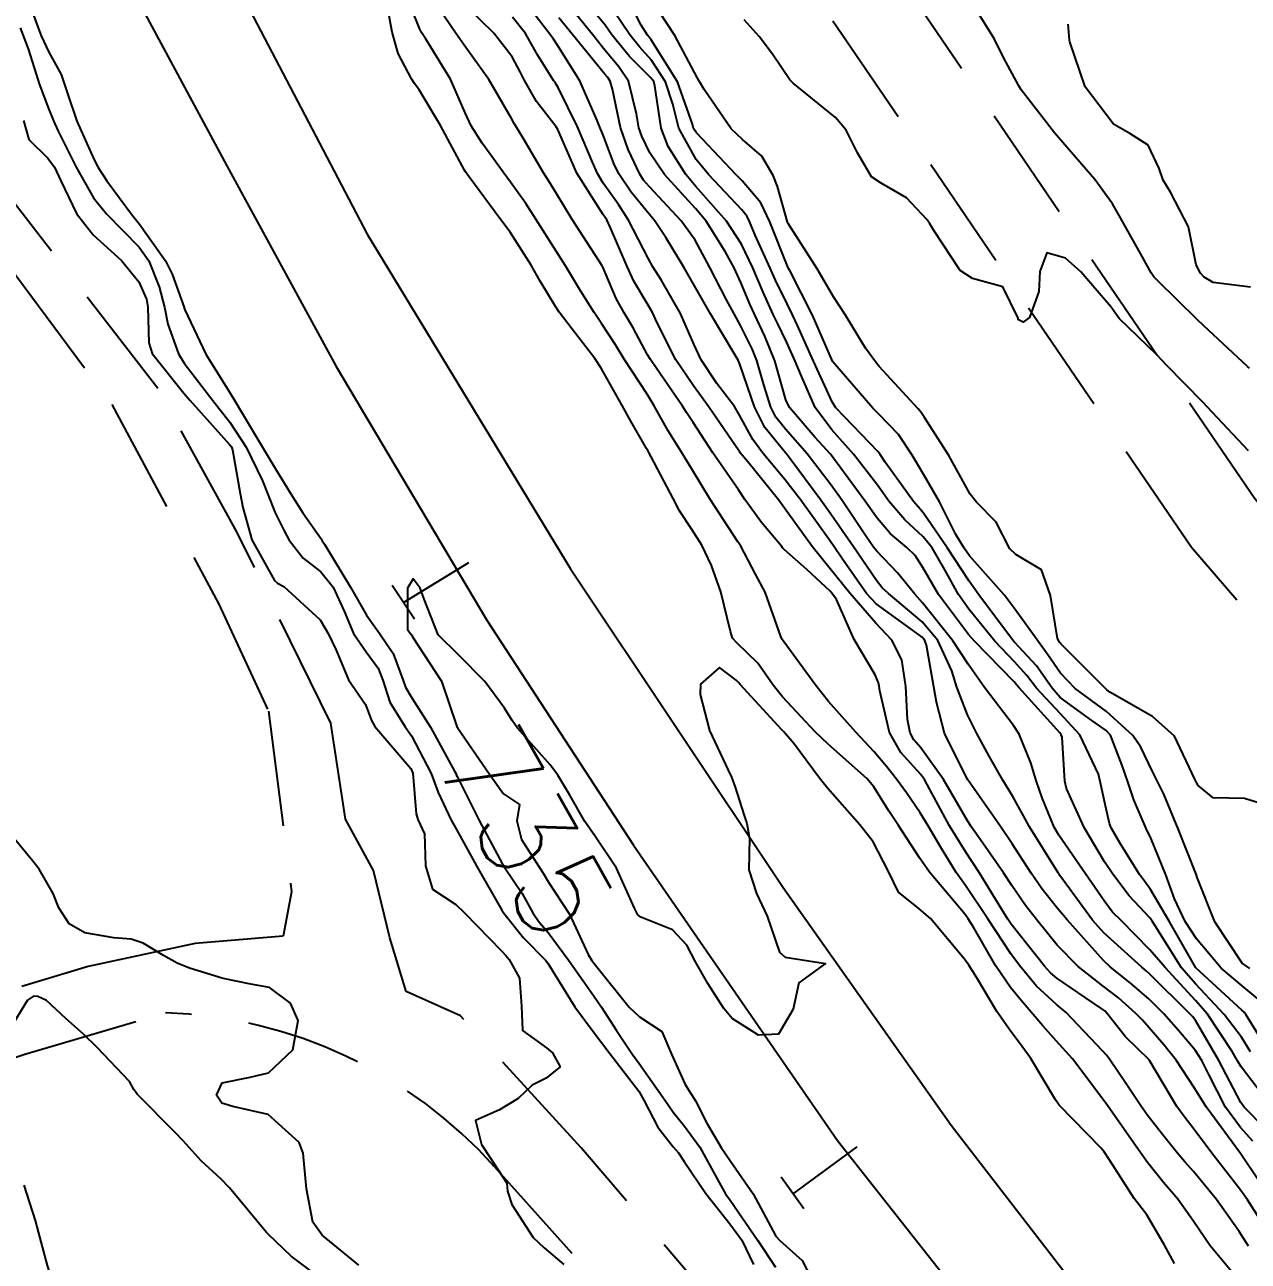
# Model space of a CAD drawing. Header units: metres. Extents: x 298520 to 308411, y 7433745 to 7450750.
# Drawn here: x 299034.4 to 299087.2, y 7449657.9 to 7449711.3 of the extents above; entities that cross this region are included whole.
import ezdxf
from ezdxf.enums import TextEntityAlignment as Align

# ---------------------------------------------------------------- set-up
doc = ezdxf.new("R2010")
doc.units = ezdxf.units.M
doc.header["$LTSCALE"] = 10
doc.linetypes.add('DASHED', pattern=[0.75, 0.5, -0.25])
for name, color, linetype in [('Cotas', 45, 'Continuous'), ('Curvas de Nivel 1m', 11, 'Continuous'), ('Curvas de Nivel 5m', 15, 'Continuous'), ('Linha Férrea', 251, 'TRACKS'), ('Pórtico', 62, 'Continuous'), ('Vias Secundárias', 230, 'DASHED')]:
    doc.layers.add(name, color=color, linetype=linetype)
doc.styles.add('Style-STANDARD', font='STANDARD.shx')
doc.linetypes.add('TRACKS', pattern='A,0.15,[130,ltypeshp.shx,S=0.25,R=0,X=0,Y=0],0.15', length=0.3)

msp = doc.modelspace()

# ---------------------------------------------------------------- linework, layer by layer
at = {"layer": 'Curvas de Nivel 1m', "flags": 128}
for points, elevation in [([(299087.218, 7449658.534), (299086.822, 7449659.171), (299085.848, 7449660.55), (299084.855, 7449661.766), (299084.477, 7449662.184), (299084.144, 7449662.571), (299083.572, 7449663.282), (299082.879, 7449664.166), (299082.575, 7449664.593), (299081.909, 7449665.589), (299081.225, 7449666.607), (299081.089, 7449666.781), (299080.917, 7449666.977), (299079.346, 7449668.626), (299078.936, 7449668.98), (299078.068, 7449669.767), (299077.331, 7449670.654), (299076.961, 7449671.17), (299075.971, 7449672.67), (299074.997, 7449674.11), (299074.603, 7449674.684), (299073.917, 7449675.793), (299073.388, 7449676.696), (299073.038, 7449677.258), (299072.459, 7449678.12), (299072.027, 7449678.715), (299071.597, 7449679.26), (299071.064, 7449679.884), (299070.27, 7449680.738), (299069.093, 7449682.069), (299068.539, 7449682.756), (299067.122, 7449684.689), (299067.089, 7449684.737), (299067.068, 7449684.771), (299067.027, 7449684.869), (299066.35, 7449686.782), (299065.94, 7449687.568), (299065.28, 7449688.798), (299065.239, 7449688.864), (299065.174, 7449688.956), (299063.963, 7449690.812), (299063.211, 7449692.054), (299062.734, 7449692.827), (299062.156, 7449693.76), (299061.553, 7449694.837), (299061.25, 7449695.336), (299060.261, 7449696.855), (299059.885, 7449697.467), (299059.288, 7449698.389), (299058.963, 7449698.873), (299058.376, 7449699.806), (299057.724, 7449700.886), (299057.322, 7449701.523), (299056.454, 7449702.903), (299056.019, 7449703.58), (299055.359, 7449704.491), (299055.041, 7449704.923), (299054.136, 7449706.178), (299053.655, 7449706.937), (299053.398, 7449707.497), (299052.755, 7449708.947), (299051.687, 7449710.701), (299051.509, 7449710.959), (299051.435, 7449711.099), (299050.691, 7449712.972)], 737), ([(299087.961, 7449663.611), (299087.038, 7449664.538), (299086.886, 7449664.748), (299085.939, 7449666.55), (299084.93, 7449668.287), (299084.816, 7449668.446), (299084.706, 7449668.562), (299082.95, 7449670.303), (299082.804, 7449670.434), (299082.622, 7449670.585), (299080.975, 7449672.072), (299080.484, 7449672.615), (299079.077, 7449674.555), (299079.026, 7449674.63), (299079.003, 7449674.661), (299077.764, 7449676.649), (299077.507, 7449677.122), (299077.046, 7449677.959), (299076.613, 7449678.664), (299076.025, 7449679.709), (299075.499, 7449680.676), (299075.085, 7449681.481), (299074.628, 7449682.685), (299074.413, 7449683.384), (299073.813, 7449684.693), (299073.135, 7449685.509), (299071.677, 7449686.722), (299071.405, 7449686.975), (299071.159, 7449687.297), (299070.162, 7449688.74), (299069.187, 7449690.163), (299068.76, 7449690.754), (299067.383, 7449692.606), (299067.258, 7449692.77), (299067.223, 7449692.812), (299066.343, 7449693.893), (299065.885, 7449694.79), (299065.27, 7449696.587), (299065.186, 7449696.801), (299065.056, 7449697.022), (299063.996, 7449698.813), (299063.305, 7449700.022), (299062.835, 7449700.825), (299062.06, 7449702.105), (299061.572, 7449702.838), (299061.346, 7449703.118), (299060.569, 7449704.065), (299060.03, 7449704.86), (299059.813, 7449705.309), (299059.379, 7449706.461), (299059.214, 7449706.872), (299059.096, 7449707.164), (299058.351, 7449708.881), (299057.427, 7449710.341), (299057.209, 7449710.672), (299057.057, 7449710.896), (299055.577, 7449712.803)], 741), ([(299087.308, 7449666.925), (299086.923, 7449667.561), (299086.176, 7449668.548), (299084.946, 7449669.858), (299084.335, 7449670.566), (299083.186, 7449672.371), (299083.069, 7449672.579), (299082.984, 7449672.698), (299082.073, 7449673.673), (299081.367, 7449674.605), (299081.011, 7449675.139), (299080.123, 7449676.619), (299079.364, 7449678.313), (299079.295, 7449678.628), (299079.184, 7449680.517), (299079.138, 7449680.629), (299079.074, 7449680.708), (299077.323, 7449682.657), (299077.222, 7449682.776), (299077.105, 7449682.909), (299075.371, 7449684.678), (299075.127, 7449684.96), (299073.836, 7449686.693), (299073.164, 7449687.846), (299072.835, 7449688.37), (299072.471, 7449688.711), (299071.758, 7449689.3), (299071.185, 7449689.979), (299070.656, 7449690.735), (299069.222, 7449692.685), (299069.171, 7449692.751), (299068.516, 7449693.471), (299067.408, 7449694.768), (299067.248, 7449695.095), (299066.769, 7449696.778), (299066.342, 7449697.843), (299065.884, 7449698.791), (299065.701, 7449699.198), (299065.307, 7449700.166), (299065.007, 7449700.803), (299064.626, 7449701.504), (299063.801, 7449702.815), (299063.348, 7449703.355), (299062, 7449704.834), (299061.372, 7449705.769), (299061.025, 7449706.491), (299060.9, 7449706.847), (299060.792, 7449707.449), (299060.452, 7449708.854), (299060.036, 7449709.477), (299059.426, 7449710.201), (299058.892, 7449710.875), (299057.459, 7449712.662)], 743), ([(299087.807, 7449667.412), (299087.114, 7449668.537), (299087.034, 7449668.638), (299086.935, 7449668.735), (299084.953, 7449670.56), (299083.793, 7449672.572), (299082.996, 7449673.937), (299082.727, 7449674.31), (299082.523, 7449674.587), (299081.661, 7449675.963), (299081.293, 7449676.606), (299081.224, 7449676.796), (299081.042, 7449677.555), (299080.816, 7449678.612), (299080.74, 7449678.929), (299079.94, 7449680.621), (299079.087, 7449681.548), (299078.068, 7449682.646), (299077.647, 7449683.191), (299077.114, 7449683.779), (299076.275, 7449684.668), (299075.143, 7449686.047), (299074.7, 7449686.685), (299074.105, 7449687.749), (299073.558, 7449688.696), (299073.178, 7449689.172), (299072.388, 7449689.915), (299071.696, 7449690.722), (299071.203, 7449691.409), (299070.165, 7449692.741), (299069.233, 7449693.793), (299068.515, 7449694.757), (299067.914, 7449696.113), (299067.653, 7449696.766), (299067.281, 7449697.569), (299066.895, 7449698.382), (299066.7, 7449698.779), (299066.259, 7449699.743), (299065.814, 7449700.792), (299065.328, 7449701.82), (299064.677, 7449702.807), (299063.358, 7449704.306), (299062.927, 7449704.824), (299062.167, 7449706.04), (299061.854, 7449706.835), (299061.59, 7449708.659), (299061.536, 7449708.839), (299061.415, 7449709.007), (299060.497, 7449709.927), (299059.734, 7449710.865), (299059.439, 7449711.273), (299058.138, 7449712.883)], 744), ([(299087.283, 7449670.535), (299086.956, 7449670.768), (299085.764, 7449672.552), (299085.002, 7449674.456), (299084.972, 7449674.56), (299084.964, 7449674.6), (299084.193, 7449676.568), (299083.562, 7449678.061), (299083.314, 7449678.577), (299083.058, 7449679.066), (299082.568, 7449680.088), (299082.233, 7449680.593), (299081.088, 7449681.63), (299079.738, 7449682.624), (299079.109, 7449683.286), (299078.564, 7449684.085), (299078.153, 7449684.645), (299077.144, 7449686.043), (299076.668, 7449686.665), (299075.17, 7449688.363), (299074.938, 7449688.682), (299074.589, 7449689.276), (299073.882, 7449690.693), (299073.21, 7449691.854), (299072.694, 7449692.708), (299072.107, 7449693.592), (299071.241, 7449694.491), (299071.002, 7449694.732), (299069.273, 7449696.735), (299069.257, 7449696.766), (299068.4, 7449698.759), (299067.426, 7449700.654), (299067.36, 7449700.77), (299067.314, 7449700.873), (299066.559, 7449702.782), (299066.17, 7449703.606), (299065.36, 7449704.557), (299065.111, 7449704.803), (299063.381, 7449706.621), (299063.259, 7449706.821), (299063.207, 7449707.001), (299062.572, 7449708.828), (299061.431, 7449710.652), (299061.344, 7449710.754), (299061.276, 7449710.842), (299061.001, 7449711.285), (299060.206, 7449712.859)], 746), ([(299086.798, 7449657.083), (299085.564, 7449658.552), (299084.829, 7449659.635), (299084.178, 7449660.57), (299083.556, 7449661.286), (299082.859, 7449662.151), (299082.552, 7449662.593), (299081.77, 7449663.705), (299081.134, 7449664.607), (299080.888, 7449664.951), (299079.625, 7449666.623), (299078.921, 7449667.406), (299078.335, 7449668.047), (299077.839, 7449668.646), (299077.416, 7449669.131), (299076.943, 7449669.709), (299076.3, 7449670.667), (299075.343, 7449672.311), (299075.119, 7449672.679), (299074.985, 7449672.863), (299073.445, 7449674.696), (299073.012, 7449675.306), (299072.106, 7449676.714), (299071.679, 7449677.36), (299071.049, 7449678.371), (299070.745, 7449678.733), (299069.068, 7449680.217), (299068.514, 7449680.756), (299067.095, 7449682.266), (299066.698, 7449682.776), (299066.041, 7449683.715), (299065.121, 7449684.603), (299064.944, 7449684.802), (299064.847, 7449685.083), (299064.437, 7449686.807), (299064.032, 7449687.944), (299063.612, 7449688.816), (299063.18, 7449689.498), (299062.658, 7449690.298), (299062.382, 7449690.832), (299061.43, 7449692.636), (299061.307, 7449692.849), (299061.277, 7449692.903), (299061.224, 7449692.993), (299060.554, 7449694.168), (299060.181, 7449694.856), (299059.267, 7449696.461), (299058.991, 7449696.873), (299058.018, 7449698.151), (299057.457, 7449698.888), (299057.295, 7449699.121), (299056.629, 7449700.223), (299056.251, 7449700.906), (299055.334, 7449702.332), (299054.895, 7449702.924), (299053.554, 7449704.745), (299053.412, 7449704.94), (299053.364, 7449705.017), (299052.328, 7449706.951), (299051.408, 7449708.492), (299051.212, 7449708.764), (299051.074, 7449708.965), (299050.508, 7449710.058), (299050.241, 7449710.978), (299049.963, 7449712.475)], 736), ([(299087.808, 7449659.546), (299087.179, 7449660.535), (299087.043, 7449660.735), (299086.848, 7449661.005), (299085.642, 7449662.552), (299084.873, 7449663.576), (299084.443, 7449664.131), (299084.128, 7449664.571), (299082.944, 7449666.558), (299082.927, 7449666.59), (299081.914, 7449667.586), (299081.107, 7449668.607), (299081.02, 7449668.695), (299080.934, 7449668.763), (299080.487, 7449669.065), (299078.948, 7449670.106), (299078.666, 7449670.35), (299078.42, 7449670.638), (299076.98, 7449672.45), (299076.831, 7449672.662), (299076.565, 7449673.086), (299075.592, 7449674.674), (299075.016, 7449675.553), (299074.314, 7449676.687), (299073.45, 7449678.295), (299073.225, 7449678.698), (299073.055, 7449678.918), (299072.209, 7449679.858), (299071.72, 7449680.72), (299071.297, 7449682.53), (299071.276, 7449682.727), (299071.251, 7449682.875), (299071.108, 7449683.214), (299070.193, 7449684.739), (299069.425, 7449686.471), (299069.23, 7449686.749), (299069.154, 7449686.836), (299068.153, 7449687.77), (299067.171, 7449688.628), (299067.103, 7449688.702), (299067.051, 7449688.772), (299066.187, 7449689.789), (299065.479, 7449690.796), (299065.199, 7449691.201), (299064.094, 7449692.811), (299063.236, 7449694.113), (299062.957, 7449694.541), (299062.777, 7449694.825), (299061.669, 7449696.433), (299061.397, 7449696.839), (299061.275, 7449697.045), (299060.648, 7449698.211), (299060.257, 7449698.856), (299059.915, 7449699.477), (299059.322, 7449700.87), (299059.313, 7449700.889), (299058.02, 7449702.883), (299057.354, 7449703.975), (299057.006, 7449704.542), (299056.785, 7449704.899), (299055.898, 7449706.399), (299055.585, 7449706.917), (299055.513, 7449707.038), (299055.396, 7449707.253), (299054.419, 7449708.93), (299053.427, 7449710.313), (299052.972, 7449710.945), (299052.003, 7449712.407)], 738), ([(299087.675, 7449661.352), (299086.882, 7449662.54), (299085.402, 7449664.555), (299084.895, 7449665.365), (299084.104, 7449666.572), (299083.568, 7449667.229), (299082.927, 7449667.973), (299082.642, 7449668.296), (299082.364, 7449668.589), (299081.606, 7449669.267), (299080.945, 7449669.774), (299079.864, 7449670.621), (299078.967, 7449671.541), (299078.071, 7449672.644), (299077.594, 7449673.256), (299076.998, 7449674.123), (299076.64, 7449674.664), (299075.744, 7449675.951), (299075.234, 7449676.678), (299075.036, 7449677.013), (299074.055, 7449678.69), (299073.067, 7449680.064), (299072.778, 7449680.412), (299072.611, 7449680.707), (299072.498, 7449681.293), (299072.42, 7449682.71), (299072.26, 7449683.859), (299071.817, 7449684.72), (299071.134, 7449685.443), (299070.001, 7449686.742), (299069.163, 7449687.791), (299068.374, 7449688.758), (299067.189, 7449690.41), (299067.04, 7449690.62), (299066.92, 7449690.774), (299065.596, 7449692.416), (299065.272, 7449692.799), (299065.251, 7449692.828), (299065.224, 7449692.873), (299063.902, 7449694.813), (299063.256, 7449695.698), (299062.5, 7449696.828), (299061.675, 7449698.45), (299061.496, 7449698.838), (299061.296, 7449699.189), (299060.682, 7449700.225), (299060.385, 7449700.854), (299059.675, 7449702.528), (299059.512, 7449702.867), (299059.444, 7449702.969), (299059.345, 7449703.109), (299058.22, 7449704.881), (299057.391, 7449706.776), (299057.325, 7449706.891), (299056.476, 7449707.976), (299055.94, 7449708.912), (299055.767, 7449709.266), (299055.423, 7449709.914), (299054.631, 7449710.928), (299053.45, 7449712.091)], 739), ([(299088.073, 7449677.555), (299087.046, 7449677.874), (299085.696, 7449677.904), (299085.052, 7449678.442), (299084.975, 7449678.561), (299084.901, 7449678.715), (299084.034, 7449680.57), (299083.085, 7449681.411), (299081.236, 7449682.473), (299081.102, 7449682.569), (299081.059, 7449682.61), (299079.122, 7449684.552), (299079.086, 7449684.594), (299079.062, 7449684.631), (299078.975, 7449684.783), (299078.679, 7449686.637), (299078.279, 7449687.758), (299077.17, 7449688.417), (299076.924, 7449688.662), (299076.327, 7449689.806), (299075.476, 7449690.676), (299075.198, 7449691.026), (299074.279, 7449692.689), (299073.239, 7449694.328), (299073.086, 7449694.547), (299072.959, 7449694.704), (299071.27, 7449696.541), (299071.114, 7449696.732), (299070.686, 7449697.329), (299069.816, 7449698.745), (299069.301, 7449699.549), (299068.598, 7449700.757), (299067.342, 7449702.712), (299067.319, 7449702.77), (299066.887, 7449704.306), (299066.699, 7449704.78), (299066.209, 7449705.625), (299065.378, 7449706.339), (299064.88, 7449706.805), (299063.719, 7449708.506), (299063.524, 7449708.819), (299063.415, 7449709.021), (299062.447, 7449710.83), (299061.456, 7449712.35)], 747), ([(299034.671, 7449711.935), (299034.953, 7449711.157), (299035.09, 7449710.815), (299035.423, 7449710.111), (299035.951, 7449709.145), (299036.226, 7449708.321), (299036.621, 7449707.138), (299037.368, 7449705.462), (299037.545, 7449705.128), (299037.925, 7449704.556), (299038.988, 7449703.114), (299039.336, 7449702.679), (299040.46, 7449701.093), (299040.743, 7449700.524), (299041.257, 7449699.081), (299041.265, 7449699.053), (299041.292, 7449698.977), (299042.192, 7449697.071), (299043.248, 7449695.381), (299043.453, 7449695.058), (299043.769, 7449694.524), (299044.644, 7449693.046), (299045.209, 7449692.114), (299045.874, 7449691.03), (299046.379, 7449690.216), (299047.174, 7449689.088), (299047.227, 7449689.009), (299047.319, 7449688.861), (299048.442, 7449686.997), (299049.135, 7449685.788), (299049.709, 7449684.981), (299050.286, 7449684.143), (299050.718, 7449682.966), (299050.819, 7449682.683), (299051.096, 7449682.223), (299051.895, 7449680.952), (299052.94, 7449679.056), (299053, 7449678.941), (299053.013, 7449678.901), (299053.052, 7449678.824), (299054.003, 7449676.93), (299055.005, 7449675.043), (299055.079, 7449674.919), (299055.856, 7449673.771), (299056.339, 7449672.9), (299056.606, 7449672.522), (299056.975, 7449672.086), (299057.875, 7449670.881), (299058.94, 7449669.364), (299059.285, 7449668.866), (299059.935, 7449667.848), (299060.593, 7449666.853), (299060.907, 7449666.423), (299062.029, 7449664.833), (299062.377, 7449664.327), (299062.872, 7449663.724), (299063.533, 7449662.813), (299064.37, 7449661.282), (299064.645, 7449660.802), (299064.839, 7449660.525), (299066.035, 7449658.788), (299066.801, 7449657.627)], 736), ([(299088.243, 7449664.52), (299086.909, 7449666.284), (299086.75, 7449666.542), (299086.52, 7449666.941), (299085.455, 7449668.555), (299084.939, 7449669.142), (299083.62, 7449670.573), (299082.964, 7449671.34), (299081.718, 7449672.599), (299081.352, 7449672.97), (299080.991, 7449673.45), (299080.188, 7449674.618), (299079.028, 7449676.284), (299078.837, 7449676.633), (299078.311, 7449677.906), (299078.051, 7449678.645), (299077.831, 7449679.418), (299077.314, 7449680.656), (299077.078, 7449681.021), (299075.818, 7449682.673), (299075.113, 7449683.682), (299074.458, 7449684.687), (299073.147, 7449686.326), (299072.816, 7449686.705), (299072.072, 7449687.627), (299071.171, 7449688.562), (299071.033, 7449688.731), (299070.718, 7449689.194), (299069.673, 7449690.745), (299069.203, 7449691.409), (299068.161, 7449692.761), (299067.234, 7449693.834), (299066.814, 7449694.352), (299066.598, 7449694.78), (299066.297, 7449695.745), (299065.996, 7449696.789), (299065.79, 7449697.304), (299065.288, 7449698.302), (299065.016, 7449698.803), (299064.684, 7449699.421), (299063.964, 7449700.813), (299063.33, 7449701.985), (299062.727, 7449702.826), (299061.357, 7449704.29), (299061.101, 7449704.584), (299060.935, 7449704.846), (299060.429, 7449705.91), (299060.11, 7449706.859), (299059.755, 7449708.518), (299059.66, 7449708.866), (299059.561, 7449709.014), (299059.416, 7449709.183), (299058.022, 7449710.884), (299057.443, 7449711.594)], 742), ([(299087.262, 7449696.458), (299087.184, 7449696.541), (299085.289, 7449698.287), (299085.013, 7449698.563), (299083.309, 7449700.232), (299083.136, 7449700.407), (299083.02, 7449700.584), (299082.631, 7449701.282), (299081.893, 7449702.602), (299081.703, 7449702.961), (299081.352, 7449703.567), (299080.582, 7449704.618), (299079.377, 7449706.011), (299078.841, 7449706.635), (299077.411, 7449708.489), (299077.3, 7449708.652), (299076.64, 7449709.876), (299076.253, 7449710.668), (299075.452, 7449711.971)], 749), ([(299034.177, 7449711.169), (299034.518, 7449710.258), (299034.876, 7449709.158), (299035.003, 7449708.75), (299035.398, 7449707.684), (299035.618, 7449707.148), (299035.799, 7449706.733), (299036.593, 7449705.138), (299037.35, 7449703.82), (299037.901, 7449703.124), (299039.322, 7449701.687), (299039.728, 7449701.104), (299040.188, 7449699.982), (299040.416, 7449699.093), (299040.553, 7449698.358), (299041.013, 7449697.084), (299041.267, 7449696.685), (299042.501, 7449695.067), (299043.234, 7449694.128), (299043.943, 7449693.053), (299044.645, 7449691.602), (299044.854, 7449691.043), (299045.185, 7449690.22), (299045.577, 7449689.434), (299045.789, 7449689.031), (299046.396, 7449688.252), (299047.159, 7449687.666), (299047.702, 7449687.005), (299048.175, 7449685.962), (299048.575, 7449684.995), (299049.115, 7449684.205), (299049.634, 7449683.508), (299049.84, 7449682.979), (299050.147, 7449682.028), (299050.808, 7449680.964), (299051.077, 7449680.584), (299051.928, 7449678.957), (299052.231, 7449678.139), (299052.786, 7449676.944), (299053.027, 7449676.528), (299053.893, 7449674.931), (299054.984, 7449673.045), (299055.031, 7449672.967), (299055.063, 7449672.919), (299055.915, 7449671.849), (299056.859, 7449670.892), (299056.961, 7449670.762), (299058.135, 7449668.878), (299058.922, 7449667.816), (299059.647, 7449666.863), (299060.889, 7449665.225), (299061.111, 7449664.847), (299061.716, 7449663.682), (299062.374, 7449662.827), (299062.603, 7449662.567), (299062.857, 7449662.193), (299063.786, 7449660.811), (299064.823, 7449659.501), (299065.338, 7449658.795), (299065.853, 7449657.739)], 737), ([(299087.226, 7449692.888), (299085.658, 7449694.556), (299085.247, 7449694.997), (299083.703, 7449696.576), (299083.27, 7449697.034), (299081.644, 7449698.605), (299081.492, 7449698.804), (299081.298, 7449699.097), (299079.99, 7449700.623), (299079.322, 7449701.218), (299078.518, 7449701.445), (299078.208, 7449700.641), (299078.169, 7449699.777), (299077.764, 7449698.645), (299077.487, 7449698.451), (299077.291, 7449698.553), (299077.256, 7449698.651), (299076.615, 7449699.97), (299075.309, 7449700.333), (299074.771, 7449700.685), (299073.634, 7449702.402), (299073.459, 7449702.699), (299073.345, 7449702.874), (299072.46, 7449703.82), (299071.36, 7449704.455), (299070.939, 7449704.734), (299070.343, 7449705.771), (299069.848, 7449706.745), (299069.391, 7449707.291), (299067.562, 7449708.769), (299067.414, 7449708.918), (299066.665, 7449710.021), (299066.097, 7449710.79), (299065.444, 7449711.512)], 748), ([(299034.322, 7449707.166), (299034.555, 7449706.337), (299035.369, 7449705.53), (299035.662, 7449705.147), (299035.941, 7449704.56), (299036.611, 7449703.137), (299037.329, 7449702.228), (299038.559, 7449701.118), (299039.304, 7449700.191), (299039.628, 7449699.436), (299039.688, 7449699.104), (299039.73, 7449697.556), (299039.885, 7449697.101), (299041.248, 7449695.387), (299041.511, 7449695.077), (299043.224, 7449693.165), (299043.298, 7449693.059), (299043.352, 7449692.928), (299043.681, 7449691.055), (299043.798, 7449690.45), (299044.181, 7449689.05), (299045.155, 7449687.295), (299045.297, 7449687.18), (299045.561, 7449687.034), (299047.132, 7449685.585), (299047.473, 7449685.006), (299047.83, 7449684.288), (299048.356, 7449682.997), (299049.092, 7449681.928), (299049.346, 7449681.247), (299049.489, 7449680.984), (299051.056, 7449679.166), (299051.135, 7449678.969), (299051.279, 7449677.21), (299051.35, 7449676.965), (299051.636, 7449676.348), (299051.676, 7449674.96), (299051.991, 7449673.953), (299052.986, 7449673.288), (299053.368, 7449672.936), (299054.967, 7449671.289), (299055.147, 7449671.099), (299055.295, 7449670.915), (299055.746, 7449670.113), (299055.823, 7449668.907), (299055.875, 7449667.858), (299056.915, 7449667.101), (299057.161, 7449666.888), (299057.504, 7449666.284), (299056.896, 7449665.792), (299056.292, 7449665.498), (299055.686, 7449664.908), (299054.878, 7449664.422), (299053.838, 7449663.966), (299054.102, 7449662.928), (299054.852, 7449661.792), (299055.193, 7449661.262), (299055.226, 7449660.914), (299055.416, 7449660.333), (299056.333, 7449658.905), (299056.808, 7449658.458), (299057.663, 7449657.748)], 738), ([(299048.8, 7449657.709), (299047.213, 7449659.006), (299046.821, 7449659.57), (299046.537, 7449661.015), (299046.398, 7449662.557), (299046.22, 7449663.02), (299044.881, 7449664.221), (299043.369, 7449664.572), (299042.888, 7449664.709), (299042.658, 7449665.064), (299042.898, 7449665.599), (299044.115, 7449665.834), (299044.903, 7449666.03), (299045.949, 7449667.024), (299046.185, 7449668.28), (299045.85, 7449669.026), (299044.943, 7449669.71), (299044.139, 7449669.854), (299042.948, 7449670.092), (299041.489, 7449670.541), (299040.958, 7449670.757), (299040.372, 7449671.089), (299039.492, 7449671.626), (299038.97, 7449671.793), (299038.227, 7449671.861), (299036.972, 7449672.065), (299036.295, 7449672.46), (299035.85, 7449673.147), (299035.606, 7449673.768), (299034.999, 7449674.816), (299034.732, 7449675.163), (299033.333, 7449676.872)], 738), ([(299046.797, 7449657.417), (299045.886, 7449658.106), (299044.896, 7449659.039), (299044.814, 7449659.133), (299043.222, 7449661.056), (299042.847, 7449661.447), (299041.999, 7449662.218), (299041.214, 7449663.085), (299040.868, 7449663.45), (299039.224, 7449665.107), (299039.092, 7449665.304), (299038.898, 7449665.644), (299037.497, 7449667.124), (299036.919, 7449667.693), (299036.155, 7449668.371), (299035.315, 7449669.154), (299034.935, 7449669.319), (299034.757, 7449669.34), (299034.489, 7449669.164), (299033.9, 7449668.193)], 737), ([(299034.33, 7449661.165), (299034.82, 7449659.646), (299034.957, 7449659.158), (299035.348, 7449657.701), (299035.517, 7449657.149), (299035.886, 7449656.245), (299036.774, 7449655.235), (299036.82, 7449655.13), (299036.806, 7449655.097), (299036.772, 7449655.076), (299036.67, 7449655.03), (299034.763, 7449654.482), (299033.743, 7449654.185)], 737)]:
    msp.add_lwpolyline(points, dxfattribs=dict(at, elevation=elevation))
at = {"layer": 'Curvas de Nivel 5m', "flags": 128}
for points, elevation in [([(299087.625, 7449669.215), (299086.945, 7449669.782), (299086.044, 7449670.549), (299084.972, 7449671.811), (299084.488, 7449672.565), (299084.025, 7449673.538), (299083.652, 7449674.574), (299083.026, 7449676.134), (299082.811, 7449676.583), (299082.274, 7449677.82), (299082.006, 7449678.596), (299081.763, 7449679.303), (299081.258, 7449680.607), (299081.076, 7449680.817), (299080.457, 7449681.242), (299079.097, 7449682.238), (299078.742, 7449682.635), (299078.073, 7449683.606), (299077.123, 7449684.621), (299077.084, 7449684.66), (299076.943, 7449684.844), (299075.577, 7449686.676), (299075.159, 7449687.267), (299074.229, 7449688.689), (299073.188, 7449690.206), (299072.96, 7449690.473), (299072.758, 7449690.707), (299071.539, 7449692.404), (299071.319, 7449692.729), (299071.28, 7449692.785), (299071.224, 7449692.848), (299069.408, 7449694.748), (299069.247, 7449695.006), (299068.444, 7449696.758), (299067.749, 7449698.304), (299067.533, 7449698.768), (299067.298, 7449699.243), (299066.801, 7449700.27), (299066.571, 7449700.781), (299065.92, 7449702.205), (299065.677, 7449702.795), (299065.57, 7449703.021), (299065.348, 7449703.302), (299063.913, 7449704.815), (299063.369, 7449705.476), (299062.629, 7449706.828), (299062.363, 7449707.866), (299062.053, 7449708.834), (299061.422, 7449709.78), (299060.919, 7449710.338), (299060.512, 7449710.854), (299059.456, 7449712.427)], 745), ([(299087.416, 7449663.079), (299086.874, 7449663.665), (299086.232, 7449664.547), (299085.508, 7449665.95), (299085.205, 7449666.557), (299084.917, 7449666.999), (299084.201, 7449667.846), (299083.564, 7449668.574), (299082.939, 7449669.207), (299082.201, 7449669.846), (299081.247, 7449670.606), (299080.957, 7449670.876), (299079.396, 7449672.626), (299078.988, 7449673.113), (299078.319, 7449673.963), (299077.832, 7449674.648), (299077.022, 7449675.918), (299076.519, 7449676.665), (299075.198, 7449678.532), (299075.101, 7449678.68), (299075.054, 7449678.751), (299074.095, 7449680.69), (299073.752, 7449682.034), (299073.639, 7449682.695), (299073.325, 7449684.494), (299073.242, 7449684.699), (299073.125, 7449684.836), (299072.654, 7449685.183), (299071.146, 7449686.277), (299070.721, 7449686.734), (299069.661, 7449688.252), (299069.33, 7449688.748), (299069.175, 7449688.974), (299067.89, 7449690.763), (299067.206, 7449691.655), (299066.252, 7449692.785), (299065.816, 7449693.378), (299065.239, 7449694.438), (299065.021, 7449694.802), (299064.268, 7449695.8), (299063.586, 7449696.817), (299063.279, 7449697.473), (299062.699, 7449698.826), (299061.865, 7449700.276), (299061.502, 7449700.838), (299061.318, 7449701.185), (299060.45, 7449702.853), (299060.015, 7449703.526), (299059.359, 7449704.455), (299059.11, 7449704.873), (299058.889, 7449705.356), (299058.252, 7449706.881), (299057.41, 7449708.586), (299057.297, 7449708.777), (299057.217, 7449708.893), (299056.521, 7449710.001), (299055.999, 7449710.912), (299055.444, 7449711.627)], 740), ([(299087.307, 7449699.966), (299085.703, 7449700.163), (299085.311, 7449700.399), (299085.152, 7449700.562), (299084.961, 7449700.92), (299084.627, 7449702.567), (299083.861, 7449704.072), (299083.537, 7449704.578), (299083.368, 7449705.092), (299082.885, 7449706.095), (299082.1, 7449706.599), (299081.389, 7449707.003), (299080.167, 7449708.622), (299079.508, 7449710.553), (299079.499, 7449710.629), (299079.443, 7449711.326)], 750), ([(299084.022, 7449657.789), (299083.59, 7449658.578), (299082.832, 7449659.886), (299082.283, 7449660.596), (299081.231, 7449662.234), (299080.988, 7449662.609), (299080.864, 7449662.764), (299079.053, 7449664.628), (299078.886, 7449664.853), (299077.817, 7449666.646), (299077.438, 7449667.172), (299076.925, 7449667.855), (299076.361, 7449668.666), (299075.497, 7449670.132), (299075.149, 7449670.678), (299074.965, 7449670.934), (299073.485, 7449672.695), (299072.987, 7449673.118), (299072.104, 7449673.823), (299071.671, 7449674.72), (299071.022, 7449676.002), (299070.433, 7449676.736), (299069.049, 7449678.322), (299068.695, 7449678.754), (299067.584, 7449680.248), (299067.139, 7449680.769), (299067.074, 7449680.842), (299065.274, 7449682.797), (299065.196, 7449682.891), (299065.105, 7449682.982), (299064.383, 7449683.534), (299063.56, 7449682.815), (299063.541, 7449682.371), (299063.95, 7449680.811), (299064.758, 7449679.101), (299064.904, 7449678.801), (299065.049, 7449678.368), (299065.427, 7449677.184), (299065.557, 7449676.792), (299065.674, 7449676.139), (299065.641, 7449674.79), (299065.971, 7449673.764), (299066.434, 7449672.785), (299066.967, 7449671.234), (299067.213, 7449671.024), (299068.963, 7449670.75), (299067.804, 7449669.913), (299067.556, 7449668.771), (299066.922, 7449667.697), (299066.061, 7449667.649), (299064.929, 7449668.373), (299064.573, 7449668.804), (299063.88, 7449669.88), (299063.346, 7449670.816), (299062.97, 7449671.538), (299062.346, 7449672.199), (299060.982, 7449672.752), (299060.854, 7449672.851), (299060.707, 7449673.131), (299059.929, 7449674.861), (299059.023, 7449676.217), (299058.562, 7449676.875), (299057.91, 7449678.015), (299057.404, 7449678.886), (299057.06, 7449679.329), (299055.661, 7449680.911), (299055.42, 7449681.248), (299055.092, 7449681.779), (299054.248, 7449682.929), (299053.114, 7449684.077), (299052.228, 7449684.949), (299051.621, 7449686.48), (299051.447, 7449686.957), (299051.157, 7449687.362), (299050.91, 7449686.964), (299050.909, 7449685.18), (299051.067, 7449684.961), (299051.088, 7449684.926), (299051.122, 7449684.861), (299052.37, 7449682.947), (299053.037, 7449680.987), (299053.059, 7449680.94), (299053.082, 7449680.907), (299054.44, 7449678.926), (299055.044, 7449678.078), (299055.743, 7449677.612), (299055.622, 7449676.911), (299055.822, 7449676.107), (299056.608, 7449674.896), (299056.759, 7449674.652), (299056.997, 7449674.261), (299057.896, 7449672.881), (299058.701, 7449671.137), (299058.864, 7449670.871), (299058.961, 7449670.741), (299060.484, 7449668.854), (299060.929, 7449668.45), (299061.893, 7449667.805), (299062.303, 7449666.829), (299062.893, 7449665.523), (299063.342, 7449664.815), (299063.829, 7449663.855), (299064.449, 7449662.804), (299064.857, 7449662.205), (299065.826, 7449660.79), (299066.816, 7449658.962), (299066.985, 7449658.777), (299067.956, 7449657.915), (299068.551, 7449656.754)], 735)]:
    msp.add_lwpolyline(points, dxfattribs=dict(at, elevation=elevation))
at = {"layer": 'Linha Férrea', "flags": 128}
for points in [[(298729.261, 7450749.95), (298734.809, 7450730.65), (298742.343, 7450703.451), (298750.119, 7450676.237), (298757.889, 7450649.199), (298765.189, 7450623.712), (298769.985, 7450606.424), (298776.494, 7450583.287), (298783.055, 7450560.248), (298788.164, 7450542.214), (298793.821, 7450521.584), (298798.125, 7450506.606), (298804.386, 7450484.418), (298809.295, 7450466.837), (298814.551, 7450448.858), (298819.559, 7450431.225), (298826.267, 7450408.649), (298831.926, 7450389.314), (298837.135, 7450370.779), (298842.092, 7450352.398), (298847.802, 7450331.823), (298852.149, 7450316.412), (298858.34, 7450294.769), (298862.969, 7450278.965), (298867.952, 7450260.088), (298870.924, 7450249.95), (298873.722, 7450238.982), (298878.355, 7450222.697), (298882.025, 7450210.358), (298885.603, 7450197.651), (298890.189, 7450181.049), (298894.637, 7450166.006), (298898.995, 7450149.812), (298904.361, 7450131.79), (298908.122, 7450117.709), (298911.93, 7450103.946), (298916.104, 7450089.039), (298920.554, 7450073.399), (298923.212, 7450064.319), (298926.468, 7450052.577), (298930.321, 7450038.956), (298934.723, 7450023.223), (298938.252, 7450011.622), (298941.509, 7449999.193), (298944.399, 7449989.651), (298947.701, 7449977.682), (298952.335, 7449961.49), (298956.967, 7449946.581), (298961.92, 7449929.017), (298965.909, 7449915.258), (298970.082, 7449900.905), (298973.936, 7449887.787), (298977.788, 7449874.853), (298981.549, 7449862.469), (298986.366, 7449847.197), (298989.852, 7449836.37), (298994.575, 7449822.337), (298999.437, 7449807.292), (299004.068, 7449794.269), (299008.7, 7449781.657), (299013.057, 7449770.328), (299018.285, 7449757.718), (299022.322, 7449748.037), (299026.817, 7449737.63), (299031.861, 7449726.852), (299036.814, 7449716.896), (299043.096, 7449705.205), (299047.821, 7449696.534), (299054.335, 7449685.572), (299060.664, 7449675.852), (299069.469, 7449663.104), (299077.541, 7449652.872), (299085.429, 7449643.336), (299089.832, 7449637.784), (299098.728, 7449628.561), (299107.993, 7449618.793), (299117.442, 7449610.031), (299127.077, 7449601.223), (299138.453, 7449591.782), (299150.409, 7449582.651), (299162.779, 7449573.982), (299174.004, 7449567.002), (299185.962, 7449560.295), (299199.698, 7449553.222), (299213.253, 7449547.024), (299227.033, 7449541.5), (299241.999, 7449536.525), (299258.424, 7449531.831), (299277.224, 7449527.814), (299295.935, 7449525.032), (299311.589, 7449523.57), (299326.876, 7449522.883), (299340.975, 7449522.747), (299353.572, 7449523.111), (299369.274, 7449524.069), (299382.826, 7449525.211), (299396.609, 7449526.717), (299414.178, 7449529.501), (299430.969, 7449532.603), (299440.142, 7449534.839), (299451.094, 7449537.487), (299469.666, 7449542.917), (299486.963, 7449547.755), (299510.376, 7449554.83), (299531.414, 7449561.037), (299544.903, 7449564.894), (299559.186, 7449569.068), (299590.197, 7449576.665), (299616.417, 7449582.259), (299645.03, 7449585.805), (299675.251, 7449587.635), (299705.522, 7449586.259), (299732.882, 7449582.825), (299762.581, 7449576.088), (299791.888, 7449566.944), (299816.217, 7449556.896), (299840.774, 7449544.781), (299859.676, 7449534.387), (299878.529, 7449521.308), (299897.376, 7449507.135), (299919.538, 7449486.991), (299927.658, 7449478.626), (299947.133, 7449456.962), (299961.499, 7449437.961), (299971.137, 7449424.784), (299981.869, 7449408.322), (299997.595, 7449383.682), (300016.228, 7449354.96), (300035.864, 7449324.687), (300055.136, 7449295.587), (300073.232, 7449268.397), (300085.868, 7449249.95), (300089.501, 7449244.778), (300101.211, 7449227.647), (300111.197, 7449214.14), (300124.752, 7449194.736), (300135.909, 7449179.759), (300148.296, 7449162.129), (300160.805, 7449144.566), (300173.129, 7449128.481), (300185.523, 7449112.088), (300198.402, 7449095.758), (300207.462, 7449083.98), (300220.094, 7449068.515), (300233.468, 7449051.744), (300246.778, 7449035.349), (300263.478, 7449015.076), (300277.526, 7448998.444), (300292.814, 7448981.501), (300306.688, 7448964.856), (300324.623, 7448944.393), (300340.398, 7448926.517), (300357.9, 7448907.843), (300372.755, 7448891.817), (300392.041, 7448871.054), (300410.717, 7448852.066), (300427.475, 7448834.137), (300439.245, 7448822.858), (300454.898, 7448806.525), (300473.448, 7448788.164), (300493.111, 7448768.808), (300511.705, 7448749.95), (300518.198, 7448743.612), (300525.672, 7448735.984), (300530.889, 7448730.361), (300538.141, 7448723.284), (300543.771, 7448717.624), (300548.924, 7448711.903), (300554.778, 7448706.093), (300562.444, 7448698.573), (300570.483, 7448690.198), (300580.06, 7448680.508), (300590.013, 7448670.628), (300599.102, 7448661.391), (300608.565, 7448651.702), (300616.68, 7448643.32), (300625.581, 7448633.859), (300633.62, 7448625.859), (300641.21, 7448617.858), (300649.582, 7448609.897), (300659.386, 7448599.72), (300667.387, 7448591.231), (300676.098, 7448582.784), (300683.871, 7448574.669), (300691.725, 7448567.153), (300703.33, 7448554.876), (300711.744, 7448546.351), (300718.093, 7448539.767), (300726.506, 7448530.983), (300733.153, 7448523.695), (300741.152, 7448514.418), (300747.426, 7448507.242), (300750.054, 7448504.018), (300758.169, 7448493.99), (300764.854, 7448485.238), (300772.251, 7448475.55), (300781.114, 7448462.855), (300788.178, 7448452.147), (300795.99, 7448439.115), (300802.712, 7448427.661), (300809.137, 7448414.665), (300814.959, 7448402.42), (300819.763, 7448391.601), (300824.722, 7448378.533), (300829.079, 7448366.59), (300833.249, 7448353.858), (300836.592, 7448342.438), (300839.822, 7448330.572), (300842.678, 7448317.912), (300845.758, 7448304.202), (300848.387, 7448291.169), (300849.927, 7448279.903), (300851.843, 7448266.756), (300852.632, 7448254.174), (300852.974, 7448249.95), (300853.718, 7448237.64), (300853.896, 7448226.066), (300854.164, 7448215.145), (300853.836, 7448203.832), (300853.598, 7448192.905), (300852.795, 7448182.25), (300851.991, 7448170.79), (300850.801, 7448159.302), (300849.223, 7448146.768), (300848.151, 7448135.486), (300846.96, 7448124.114), (300845.442, 7448113.546), (300844.222, 7448102.204), (300842.288, 7448090.385), (300840.978, 7448078.33), (300839.608, 7448068.386), (300838.209, 7448056.39), (300836.541, 7448045.166), (300835.023, 7448032.665), (300833.535, 7448020.341), (300832.284, 7448009.205), (300831.094, 7447998.637), (300829.874, 7447985.926), (300828.432, 7447973.713), (300826.546, 7447955.639), (300825.162, 7447943.391), (300824.986, 7447942.247), (300823.836, 7447930.96), (300822.657, 7447919.829), (300821.593, 7447909.075), (300820.243, 7447895.408), (300819.533, 7447885.934), (300818.679, 7447872.07), (300818.298, 7447858.799), (300817.927, 7447851.916), (300817.786, 7447841.862), (300817.933, 7447833.489), (300818.516, 7447815.843), (300820.361, 7447795.876), (300822.449, 7447776.733), (300825.922, 7447758.996), (300827.722, 7447750.217), (300828.687, 7447743.229), (300830.467, 7447731.539), (300833.751, 7447711.152), (300838.977, 7447681.969), (300842.161, 7447664.851), (300846.249, 7447643.566), (300856.898, 7447587.933), (300861.3, 7447564.706), (300863.731, 7447552.015), (300867.081, 7447534.8), (300870.251, 7447518.153), (300879.139, 7447471.406), (300882.717, 7447452.426), (300886.196, 7447433.436), (300890.621, 7447408.952), (300893.065, 7447393.996), (300894.895, 7447382.534), (300896.018, 7447374.923), (300897.056, 7447367.88), (300898.671, 7447355.202), (300899.884, 7447344.173), (300901.155, 7447328.57), (300902.425, 7447306.17), (300902.632, 7447290.927), (300902.643, 7447274.906), (300901.209, 7447249.806), (300899.894, 7447235.454), (300897.424, 7447214.973), (300896.24, 7447207.108, -0.017609), (300893.245, 7447191.067), (300890.79, 7447180.008), (300886.347, 7447162.337), (300883.122, 7447151.267), (300877.521, 7447133.871), (300873.858, 7447123.752), (300865.532, 7447103.056), (300859.822, 7447090.388), (300850.503, 7447071.406), (300846.315, 7447063.106), (300836.805, 7447045.834), (300827.664, 7447031.197), (300815.395, 7447013.014), (300803.069, 7446996.228), (300792.968, 7446983.245), (300781.446, 7446969.292), (300759.63, 7446945.435), (300748.36, 7446933.669), (300737.301, 7446922.447), (300720.178, 7446905.644), (300707.821, 7446893.561), (300697.057, 7446883.028), (300686.376, 7446872.224), (300676.506, 7446862.329), (300660.145, 7446845.845), (300651.989, 7446837.638), (300637.917, 7446823.835), (300624.102, 7446810.419), (300614.955, 7446801.573), (300610.107, 7446796.538), (300599.124, 7446785.64, 0.017844), (300588.776, 7446774.611), (300582.973, 7446768.596), (300572.807, 7446757.15), (300570.635, 7446754.423, -0.018804), (300566.868, 7446749.902, -0.021463), (300565.197, 7446747.771, 0.014089), (300560.744, 7446742.236), (300556.818, 7446737.065), (300549.018, 7446726.402), (300544.903, 7446720.152), (300542.989, 7446717.435), (300540.702, 7446714.014), (300534.516, 7446704.131), (300528.813, 7446694.775), (300525.37, 7446688.688), (300519.775, 7446678.443, 0.017217), (300513.559, 7446666.068), (300510.115, 7446659.471), (300505.35, 7446648.44), (300501.39, 7446638.953, 0.017957), (300498.447, 7446631.125), (300492.383, 7446614.647), (300488.086, 7446600.958), (300484.889, 7446590.082), (300482.448, 7446580.533), (300479.028, 7446566.174), (300474.999, 7446546.195), (300472.245, 7446530.076), (300469.723, 7446510.133), (300467.649, 7446494.09), (300465.343, 7446472.628), (300462.509, 7446448.283), (300460.589, 7446427.75), (300458.173, 7446403.459), (300455.716, 7446377.743), (300453.679, 7446357.578), (300451.179, 7446331.957), (300448.408, 7446302.907), (300446.096, 7446278.461), (300443.948, 7446255.986), (300443.327, 7446249.95), (300441.921, 7446236.026), (300439.714, 7446214.959), (300437.145, 7446189.663), (300434.772, 7446164.489), (300432.986, 7446145.942), (300427.675, 7446092.019), (300425.457, 7446069.071), (300422.052, 7446034.05), (300420.454, 7446017.74), (300416.946, 7445981.751), (300414.159, 7445952.95), (300410.686, 7445916.311), (300408.437, 7445891.812), (300405.718, 7445868.171), (300403.766, 7445842.739), (300401.654, 7445818.651), (300400.337, 7445806.143), (300399.876, 7445801.282), (300399.266, 7445794.558)], [(298905.363, 7450145.031), (298910.207, 7450124.873), (298915.002, 7450108.012), (298921.739, 7450085.266), (298926.98, 7450064.83), (298931.003, 7450051.742), (298934.224, 7450039.953), (298937.65, 7450027.983), (298940.458, 7450017.786), (298943.206, 7450008.624), (298945.866, 7449998.811), (298948.85, 7449988.084), (298952.218, 7449977.183), (298954.849, 7449967.637), (298957.892, 7449956.733), (298961.763, 7449943.848), (298964.896, 7449932.558), (298968.973, 7449920.293), (298972.372, 7449908.382), (298975.8, 7449896.208), (298979.287, 7449884.682), (298982.035, 7449875.079), (298985.463, 7449863.464), (298988.891, 7449853.475), (298994.252, 7449836.792), (298999.642, 7449820.007), (299004.122, 7449806.223), (299009.577, 7449791.55), (299017.072, 7449771.922), (299023.852, 7449755.78), (299031.351, 7449735.099), (299042.615, 7449714.768), (299049.157, 7449702.257), (299057.947, 7449687.795), (299067.128, 7449674.025), (299074.388, 7449663.764), (299083.266, 7449652.271), (299093.226, 7449640.21), (299104.865, 7449628.3), (299116.059, 7449616.929), (299127.188, 7449606.965), (299134.846, 7449600.398), (299146.061, 7449590.999), (299159.8, 7449581.134), (299172.881, 7449572.672), (299188.754, 7449563.553), (299203.487, 7449555.781), (299219.692, 7449548.782), (299229.285, 7449544.979), (299249.695, 7449538.196), (299264.418, 7449534.22), (299286.841, 7449530.183), (299305.276, 7449527.832), (299319.472, 7449527.113), (299340.209, 7449526.73), (299362.575, 7449527.496), (299380.335, 7449528.889), (299402.027, 7449531.43), (299418.393, 7449534.55), (299439.271, 7449538.773), (299455.546, 7449542.61), (299468.219, 7449546.447), (299486.071, 7449551.679), (299502.678, 7449556.429), (299521.873, 7449562.476), (299544.903, 7449569.511), (299558.765, 7449572.874), (299572.65, 7449576.475), (299589.389, 7449580.647), (299603.615, 7449583.903), (299623.713, 7449587.445), (299640.449, 7449589.67), (299657.813, 7449590.983), (299675.925, 7449591.554), (299694.255, 7449591.042), (299708.541, 7449590.126), (299722.182, 7449588.244), (299738.919, 7449585.56), (299759.653, 7449580.821), (299775.25, 7449576.474), (299786.436, 7449572.94), (299797.015, 7449569.282), (299807.003, 7449565.52), (299816.424, 7449561.561), (299823.596, 7449557.979), (299834.148, 7449553.022), (299842.943, 7449548.641), (299850.946, 7449544.045), (299857.58, 7449540.07), (299867.592, 7449534.039), (299879.685, 7449526.144), (299888.765, 7449519.647), (299901.686, 7449509.708), (299911.305, 7449500.703), (299920.635, 7449492.515), (299928.708, 7449484.626), (299935.814, 7449476.733), (299943.925, 7449467.258), (299951.104, 7449459.003), (299957.671, 7449450.784), (299963.484, 7449442.67), (299970.77, 7449432.303), (299976.475, 7449423.904), (299982.432, 7449414.862), (299988.891, 7449404.85), (299995.852, 7449394.443), (300002.312, 7449383.928), (300010.887, 7449370.223), (300018.781, 7449358.239), (300026.569, 7449345.892), (300033.388, 7449335.88), (300041.176, 7449324.037), (300049.358, 7449311.838), (300057.288, 7449299.745), (300065.47, 7449287.364), (300073.508, 7449275.701), (300081.011, 7449264.541), (300090.196, 7449251.298), (300091.164, 7449249.95), (300100.525, 7449236.167), (300109.403, 7449223.951), (300117.162, 7449213.187), (300127.336, 7449198.457), (300139.6, 7449181.446), (300149.952, 7449166.72), (300159.813, 7449153.466), (300168.75, 7449141.382), (300179.779, 7449126.346), (300190.932, 7449112.414), (300203.876, 7449095.222), (300217.308, 7449078.587), (300230.374, 7449062.005), (300242.887, 7449046.162), (300256.877, 7449029.774), (300272.777, 7449010.921), (300288.309, 7448992.868), (300306.303, 7448971.97), (300322.512, 7448953.54), (300337.055, 7448937.024), (300349.196, 7448923.521), (300363.433, 7448907.803), (300372.178, 7448898.27), (300387.649, 7448881.624), (300402.322, 7448866.086), (300417.298, 7448851.105), (300428.763, 7448838.962), (300440.716, 7448827.379), (300454.398, 7448813.148), (300467.461, 7448800.639), (300481.638, 7448785.533), (300502.227, 7448765.254), (300514.06, 7448753.852), (300517.826, 7448749.95), (300528.275, 7448738.976), (300540.783, 7448726.333), (300551.364, 7448715.261), (300568.358, 7448698.083), (300580.431, 7448686.447), (300591.073, 7448675.242), (300605.822, 7448659.996), (300619.827, 7448645.871), (300631.531, 7448633.85), (300641.93, 7448623.388), (300651.196, 7448614.132), (300663.21, 7448601.736), (300675.654, 7448588.967), (300686.366, 7448579.136), (300697.132, 7448567.001), (300714.307, 7448549.82), (300728.065, 7448535.254), (300742.189, 7448519.954), (300754.02, 7448506), (300763.608, 7448493.67), (300772.134, 7448482.969), (300781.594, 7448469.905), (300789.873, 7448457.453), (300798.087, 7448444.138), (300806.367, 7448430.378), (300809.353, 7448423.731), (300815.826, 7448410.715), (300822.176, 7448396.83), (300827.777, 7448382.459), (300832.26, 7448369.325), (300838.297, 7448352.647), (300842.655, 7448335.903), (300846.951, 7448318.72), (300850.061, 7448305.153), (300853.485, 7448286.05), (300855.912, 7448269.922), (300857.341, 7448249.95), (300858.33, 7448231.606), (300857.942, 7448206.205), (300856.925, 7448178.368), (300854.333, 7448156.855), (300851.333, 7448129.708), (300849.095, 7448108.502), (300845.739, 7448085.317), (300843.044, 7448064.17), (300840.396, 7448043.097), (300838.567, 7448030.951), (300837.041, 7448016.016), (300835.11, 7447994.958), (300832.975, 7447975.28), (300830.738, 7447953.623), (300829.108, 7447937.188), (300828.366, 7447933.435), (300827.045, 7447924.743), (300825.629, 7447910.191), (300824.268, 7447895.589), (300822.966, 7447881.617), (300821.953, 7447863.074), (300821.73, 7447846.352), (300821.738, 7447838.346), (300822.298, 7447822.796), (300823.264, 7447806.625), (300824.128, 7447792.391), (300826.211, 7447777.691), (300829.715, 7447760.435), (300831.501, 7447751.07), (300833.495, 7447738.255), (300836.415, 7447720.056), (300862.711, 7447579.549), (300879.787, 7447489.912), (300882.904, 7447473.371), (300886.736, 7447453.399), (300891.84, 7447425.61), (300894.824, 7447408.419), (300897.501, 7447392.308), (300900.259, 7447374.699), (300902.627, 7447356.768), (300903.989, 7447344.999), (300904.86, 7447335.88), (300905.847, 7447322.28), (300906.291, 7447313.022), (300906.573, 7447308.418), (300906.759, 7447298.893), (300906.88, 7447292.725, -0.006984), (300906.844, 7447284.829), (300906.695, 7447276.838), (300906.36, 7447267.883), (300905.744, 7447256.667), (300905.23, 7447249.95), (300904.292, 7447239.525), (300903.012, 7447227.25), (300901.034, 7447212.309), (300899.543, 7447202.921, -0.011988), (300897.909, 7447194.02), (300894.997, 7447180.769), (300891.356, 7447165.387), (300887.457, 7447151.115), (300883.301, 7447137.652), (300876.75, 7447119.219), (300874.099, 7447111.988), (300871.749, 7447106.138, -0.018309), (300868.914, 7447099.764, 0.011681), (300865.826, 7447093.061), (300860.469, 7447081.825), (300851.72, 7447064.422), (300846.208, 7447053.937), (300843.033, 7447048.479), (300836.89, 7447038.137), (300827.206, 7447022.921), (300821.11, 7447014.014), (300814.857, 7447005.089), (300809.628, 7446998.099), (300801.236, 7446986.884), (300791.122, 7446974.407), (300781.425, 7446962.969), (300774.943, 7446955.767), (300762.88, 7446942.762), (300751.299, 7446930.933), (300734.873, 7446914.565), (300727.949, 7446907.628), (300717.868, 7446897.443), (300705.6, 7446885.783), (300698.716, 7446879.048), (300668.127, 7446848.06), (300640.994, 7446821.407), (300627.442, 7446808.23), (300610.345, 7446790.697), (300597.443, 7446778.155), (300592.334, 7446772.486), (300571.229, 7446748.595), (300567.705, 7446744.65), (300564.743, 7446740.8), (300562.62, 7446737.769), (300551.356, 7446722.391), (300544.903, 7446712.981), (300541.869, 7446707.917), (300539.497, 7446704.103, 0.003437), (300530.37, 7446689.205, 0.010632), (300522.744, 7446675.931, 0.016565), (300518.05, 7446666.625, -0.011698), (300511.771, 7446653.868, 0.029635), (300510.132, 7446650.211), (300505.481, 7446638.898), (300500.314, 7446625.471), (300492.316, 7446601.197), (300488.229, 7446587.047), (300485.297, 7446575.185), (300482.347, 7446562.473), (300481.087, 7446556.089, 0.004599), (300479.148, 7446545.763), (300476.443, 7446530.265), (300474.645, 7446518.085), (300472.755, 7446502.987), (300471.297, 7446490.618), (300469.17, 7446472.092), (300467.901, 7446459.793), (300466.767, 7446449.806), (300465.445, 7446435.701), (300463.191, 7446412.592), (300462.659, 7446405.266), (300461.606, 7446397.228), (300459.608, 7446375.419), (300458.167, 7446361.3), (300456.938, 7446349.283), (300454.601, 7446324.341), (300452.383, 7446301.27), (300450.408, 7446280.731), (300448.612, 7446261.944), (300447.444, 7446249.79), (300445.943, 7446235.321), (300443.682, 7446213.965), (300443.009, 7446207.561), (300441.275, 7446189.511), (300439.198, 7446168.049), (300436.473, 7446140.607), (300434.029, 7446115.856), (300431.015, 7446085.098), (300427.797, 7446052.837), (300425.199, 7446025.415), (300423.636, 7446009.727), (300422.457, 7445994.573), (300421.615, 7445989.53), (300419.286, 7445963.664), (300415.807, 7445928.192), (300414.69, 7445917.527), (300413.782, 7445904.921), (300412.247, 7445888.391), (300411.949, 7445886.157), (300411.266, 7445881.618), (300410.692, 7445876.189), (300409.038, 7445857.286), (300407.606, 7445838.578), (300405.212, 7445812.517), (300404.532, 7445804.524), (300403.437, 7445794.141)]]:
    msp.add_lwpolyline(points, format="xyb", dxfattribs=at)
at = {"layer": 'Pórtico'}
for points in [[(299050.734, 7449686.344), (299053.547, 7449688.069)], [(299050.241, 7449687.082), (299051.208, 7449685.633)], [(299067.566, 7449660.803), (299070.32, 7449662.827)], [(299067.044, 7449661.538), (299068.017, 7449660.17)]]:
    msp.add_lwpolyline(points, dxfattribs=at)
at = {"layer": 'Vias Secundárias'}
msp.add_lwpolyline([(299108.232, 7449667.88), (299103.829, 7449671.782), (299087.497, 7449690.814), (299070.543, 7449715.711), (299057.193, 7449742.403), (299047.331, 7449765.78), (299040.764, 7449785.645), (299032.079, 7449812.888), (299023.777, 7449838.744), (299018.596, 7449859.702), (299010.695, 7449882.835), (299001.548, 7449911.567), (298993.691, 7449937.01), (298986.869, 7449961.814), (298966.532, 7450021.908), (298949.693, 7450078.115), (298933.767, 7450127.684), (298930.822, 7450134.981, -0.212828), (298933.606, 7450140.975)], format="xyb", dxfattribs=at)
for points in [[(299105.948, 7449665.303), (299101.369, 7449669.361), (299084.759, 7449688.717), (299067.567, 7449713.963), (299054.063, 7449740.963), (299044.105, 7449764.568), (299037.489, 7449784.582), (299028.799, 7449811.839), (299020.462, 7449837.803), (299015.289, 7449858.731), (299007.425, 7449881.756), (298998.262, 7449910.537), (298990.385, 7449936.045), (298983.569, 7449960.827), (298964.116, 7450021.021), (298947.077, 7450077.455), (298930.824, 7450125.634), (298927.461, 7450128.35), (298919.62, 7450129.013), (298899.56, 7450125.266)], [(299083.952, 7449632.231), (299078.905, 7449636.91), (299072.159, 7449645.643), (299065.243, 7449654.79), (299058.399, 7449662.791), (299053.189, 7449668.485), (299050.847, 7449669.538), (299050.144, 7449671.862), (299049.441, 7449674.767), (299048.228, 7449676.982), (299047.598, 7449681.122), (299043.546, 7449689.371), (299040.126, 7449695.583), (299032.115, 7449705.929)], [(299033.978, 7449700.492), (299038.13, 7449694.898), (299042.757, 7449686.267), (299044.903, 7449681.651), (299045.892, 7449673.843), (299045.539, 7449671.926), (299041.74, 7449671.613), (299037.114, 7449670.619), (299034.255, 7449669.759)]]:
    msp.add_lwpolyline(points, dxfattribs=at)
at = {"layer": 'Vias Secundárias', "elevation": 710.86}
msp.add_lwpolyline([(299101.168, 7449501.858), (299099.902, 7449507.408), (299099.976, 7449517.5), (299100.493, 7449534.23), (299101.203, 7449541.677), (299099.169, 7449547.335), (299090.807, 7449559.006), (299080.629, 7449571.034), (299071.87, 7449581.902), (299063.949, 7449591.824), (299041.462, 7449617.277), (299035.082, 7449627.252), (299029.764, 7449640.336), (299024.503, 7449650.388), (299020.119, 7449657.467, -0.369874), (299020.47, 7449659.725), (299021.784, 7449661.704), (299025.264, 7449663.845), (299034.374, 7449666.825), (299040.459, 7449668.621, -0.20491), (299054.669, 7449661.962, 0.657511)], format="xyb", dxfattribs=at)
msp.add_lwpolyline([(299054.669, 7449661.962), (299059.365, 7449656.698), (299068.712, 7449645.599), (299077.238, 7449634.817), (299082.1, 7449630.377)], dxfattribs=at)

# ---------------------------------------------------------------- texts
at = {"layer": 'Cotas', "style": 'Style-STANDARD'}
msp.add_text('735', height=4, rotation=299.442, dxfattribs=at).set_placement((299056.029, 7449676.421, 735), align=Align.MIDDLE_CENTER)

doc.saveas('drawing.dxf')
